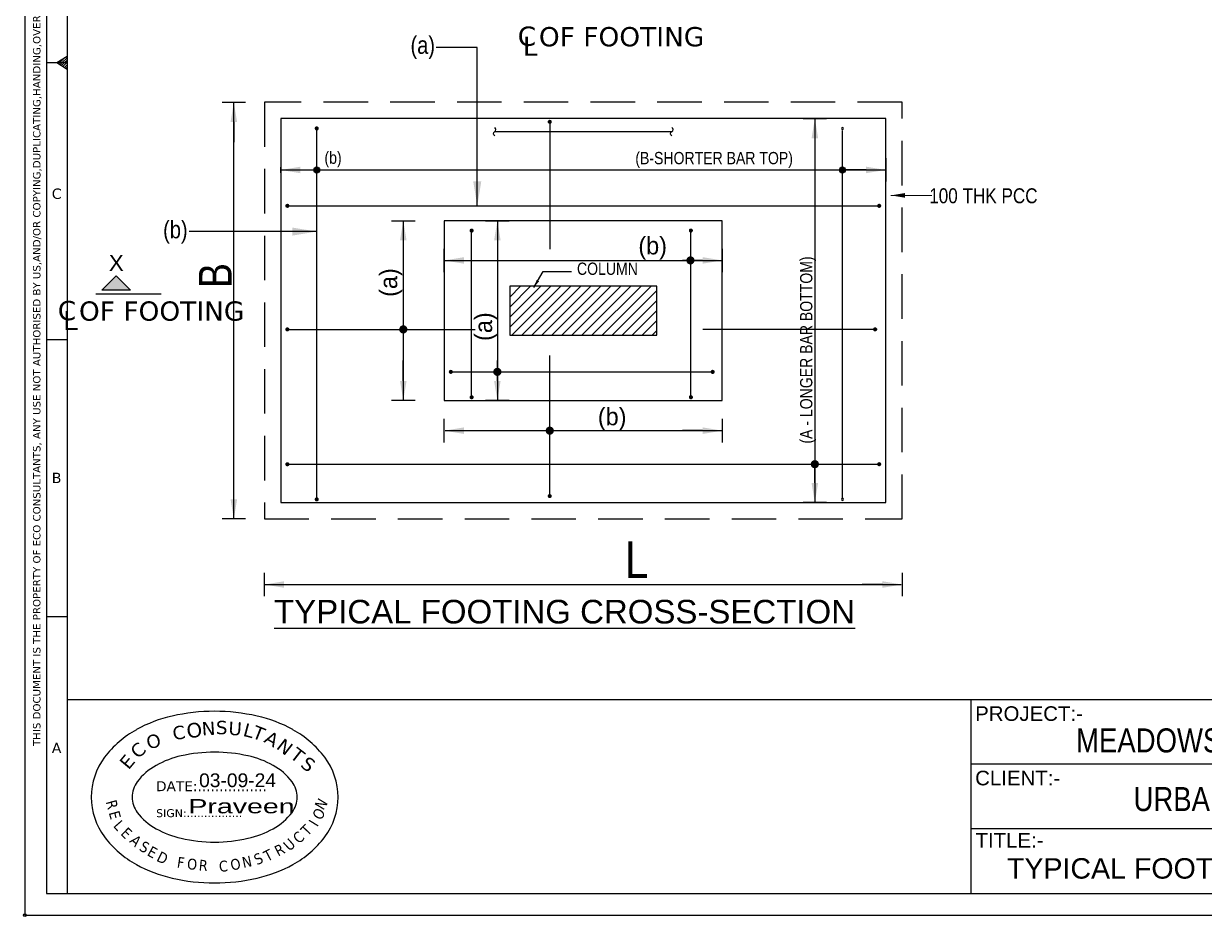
# Model space of a CAD drawing. Extents: x 1878645 to 3043969, y -1160829 to -603973.
# Drawn here: x 2423767 to 2440617, y -655551 to -642806 of the extents above; entities that cross this region are included whole.
import ezdxf
from ezdxf.enums import TextEntityAlignment as Align

# ---------------------------------------------------------------- set-up
doc = ezdxf.new("R2010")
doc.units = 0
doc.header["$LTSCALE"] = 100
doc.linetypes.add('DASHED', pattern=[19.05, 12.7, -6.35])
for name, color, linetype in [('A-ANNO-TEXT', 8, 'Continuous'), ('COL-ECO-23-02-12', 4, 'Continuous'), ('Column', 2, 'Continuous'), ('COLUMN-NO', 7, 'Continuous'), ('Dim', 3, 'Continuous'), ('Footing', 5, 'Continuous'), ('Lables', 4, 'Continuous'), ('PCC', 2, 'Continuous'), ('Reinforcement', 4, 'Continuous'), ('S-FND-TXT-COMN', 3, 'Continuous'), ('Secion Mark', 5, 'Continuous'), ('Solid', 25, 'Continuous'), ('Text', 31, 'Continuous')]:
    doc.layers.add(name, color=color, linetype=linetype)
doc.styles.add('ARIAL', font='arial.ttf')
doc.styles.add('city', font='MISTRAL.TTF')
doc.styles.add('DIM-1', font='ARIALN.TTF')
doc.styles.add('SC-FTG1', font='sanss___.ttf')
doc.styles.add('SC-FTG2', font='ARIALN.TTF')
doc.styles.get("Standard").update_dxf_attribs({"font": 'verdana.ttf'})
doc.styles.add('Style-font003', font='arial.ttf')
doc.styles.add('Tahoma', font='ARIALN.TTF')
doc.styles.add('TEXT', font='tahoma.ttf', dxfattribs={"height": 8})
doc.dimstyles.new('mm ond feet with line', dxfattribs={"dimtxt": 200, "dimasz": 100, "dimexe": 0.18, "dimexo": 0.0625, "dimgap": 0.09, "dimtad": 0, "dimdec": 0, "dimzin": 0, "dimdsep": 46, "dimtxsty": 'Standard', "dimblk": 'ARCHTICK', "dimcen": 0, "dimclrd": 8, "dimclre": 8, "dimclrt": 7, "dimadec": 0, "dimazin": 0, "dimtfac": 1, "dimtdec": 0, "dimtofl": 0, "dimtmove": 0, "dimatfit": 3, "dimfxl": 1, "dimtolj": 1, "dimtzin": 0, "dimarcsym": 0})
doc.dimstyles.new('RccFooting', dxfattribs={"dimtxt": 225, "dimasz": 200, "dimexe": 150, "dimexo": 150, "dimgap": 100, "dimtad": 1, "dimtoh": 1, "dimdec": 4, "dimlfac": 0.25, "dimzin": 0, "dimdsep": 46, "dimtxsty": 'SC-FTG2', "dimcen": 0.09, "dimclrd": 8, "dimclre": 8, "dimclrt": 31, "dimadec": 0, "dimazin": 0, "dimtfac": 1, "dimtdec": 0, "dimtix": 1, "dimtofl": 0, "dimtmove": 0, "dimatfit": 3, "dimfxl": 1, "dimtolj": 1, "dimtzin": 0, "dimlwd": 0, "dimlwe": 0, "dimarcsym": 0})

# ---------------------------------------------------------------- blocks, each defined once
blk = doc.blocks.new('A$C396E5E71')
at = {"layer": 'S-FND-TXT-COMN'}
for s, height, p in [('C', 314, (-1068, -179)), ('OF FOOTING', 314.3, (-722, -187)), ('L', 314, (-983, -341))]:
    blk.add_text(s, height=height, dxfattribs=at).set_placement(p)
blk = doc.blocks.new('A2')
at = {"layer": 'Dim', "linetype": 'ByBlock', "lineweight": -2, "extrusion": (0, 0, -1)}
blk.add_lwpolyline([(6, 0), (12.197, 0)], dxfattribs=at)
blk.add_solid([(6, -1), (0, 0), (6, 1)], dxfattribs=at)
blk = doc.blocks.new('A3')
at = {"layer": 'Dim', "linetype": 'ByBlock', "lineweight": -2}
blk.add_line((0, 3.585), (0, -3.585), dxfattribs=at)
blk.add_blockref('A2', (0, 0), dxfattribs=at)
blk = doc.blocks.new('*X15')
at = {"color": 0}
for p, q in [((-1156.63, 7663.54), (-1156.33, 7663.84)), ((-1156.35, 7663.25), (-1156.06, 7663.54)), ((-1156.06, 7663.54), (-1154.81, 7664.79)), ((-1156, 7663.03), (-1155.5, 7663.54)), ((-1155.65, 7662.82), (-1154.93, 7663.54)), ((-1155.5, 7663.54), (-1154.31, 7664.73)), ((-1155.31, 7662.6), (-1154.36, 7663.54)), ((-1154.96, 7662.38), (-1154.31, 7663.03)), ((-1154.93, 7663.54), (-1154.31, 7664.16)), ((-1154.61, 7662.16), (-1154.31, 7662.47))]:
    blk.add_line(p, q, dxfattribs=at)
blk = doc.blocks.new('ODGFNGH')
at = {"color": 1, "true_color": 0xfb1803}
for centre, radius, start, end in [((116.3, 34.1, -153.6), 143.6, 102.8503, 118.8426), ((128.6, -20.2, -153.6), 199.2, 90, 102.8503), ((128.6, -20.2, -153.6), 199.2, 77.1497, 90), ((141, 34.1, -153.6), 143.6, 61.1574, 77.1497), ((97.5, 68.2, -153.6), 104.6, 118.8426, 143.0522), ((159.8, 68.2, -153.6), 104.6, 36.9478, 61.1574), ((128.6, -20.2, 12.6), 156.6, 90, 102.8503), ((128.6, -20.2, 12.6), 156.6, 77.1497, 90), ((69.2, 89.5, -153.6), 69.2, 143.0522, 180), ((116.3, 34.1, 12.6), 101, 102.8503, 118.8426), ((141, 34.1, 12.6), 101, 61.1574, 77.1497), ((188.1, 89.5, -153.6), 69.2, 0, 36.9478), ((97.5, 68.2, 12.6), 62, 118.8426, 143.0522), ((159.8, 68.2, 12.6), 62, 36.9478, 61.1574), ((69.2, 89.5, 12.6), 26.6, 143.0522, 180), ((188.1, 89.5, 12.6), 26.6, 0, 36.9478), ((69.2, 89.5, -153.6), 69.2, 180, 216.9478), ((69.2, 89.5, 12.6), 26.6, 180, 216.9478), ((188.1, 89.5, 12.6), 26.6, 323.0522, 0), ((188.1, 89.5, -153.6), 69.2, 323.0522, 0), ((97.5, 110.8, 12.6), 62, 216.9478, 241.1574), ((159.8, 110.8, 12.6), 62, 298.8426, 323.0522), ((159.8, 110.8, 12.6), 62, 298.8426, 323.0522), ((116.3, 145, 12.6), 101, 241.1574, 257.1497), ((141, 145, 12.6), 101, 282.8503, 298.8426), ((97.5, 110.8, -153.6), 104.6, 216.9478, 241.1574), ((128.6, 199.2, 12.6), 156.6, 257.1497, 270), ((128.6, 199.2, 12.6), 156.6, 270, 282.8503), ((159.8, 110.8, -153.6), 104.6, 298.8426, 323.0522), ((159.8, 110.8, -153.6), 104.6, 298.8426, 323.0522), ((116.3, 145, -153.6), 143.6, 241.1574, 257.1497), ((141, 145, -153.6), 143.6, 282.8503, 298.8426), ((128.6, 199.2, -153.6), 199.2, 257.1497, 270), ((128.6, 199.2, -153.6), 199.2, 270, 282.8503)]:
    blk.add_arc(centre, radius, start, end, dxfattribs=at)
for s, height, rotation, p in [('C', 13.9, 8.6258, (85.8, 148.9, -153.6)), ('O', 15.2, 8.4461, (100.4, 150.6, -153.6)), ('N', 13.9, 3.7479, (115.6, 153.7, -153.6)), ('S', 13.9, 359.4657, (129.9, 155.2, -153.6)), ('U', 13.9, 356.5441, (142.7, 154.5, -153.6)), ('L', 13.9, 345.2856, (157.4, 153.6, -153.6)), ('T', 13.9, 338.4345, (166.7, 151.8, -153.6)), ('O', 13.9, 15.2232, (59.5, 139.1, -153.6)), ('A', 13.9, 330.4344, (179.1, 147.4, -153.6)), ('N', 13.9, 322.1726, (192, 140.8, -153.6)), ('C', 13.9, 42.5219, (48.6, 128.8, -153.6)), ('T', 13.9, 322.1726, (206.2, 131.3, -153.6)), ('E', 13.9, 50.2729, (38.9, 117.3, -153.6)), ('S', 13.9, 322.1726, (217.2, 122, -153.6))]:
    blk.add_text(s, height=height, rotation=rotation, dxfattribs=at).set_placement(p)
at = {"style": 'ARIAL'}
blk.add_text('03-09-24', height=14.36, dxfattribs=at).set_placement((112.4, 99.9))
at = {"color": 1, "true_color": 0xfb1803}
for s, height, p in [('DATE:................', 10.389, (67.5, 95.7, -153.6)), ('SIGN:................', 8.311, (67.6, 68.6, -153.6))]:
    blk.add_text(s, height=height, dxfattribs=at).set_placement(p)
at = {"color": 1, "true_color": 0xfb1803, "style": 'TEXT'}
for s, rotation, p in [('R', 285.4614, (15, 84.7, -153.6)), ('N', 58.5784, (241.9, 75.1, -153.6)), ('E', 285.4614, (18.1, 73.3, -153.6)), ('O', 58.5784, (239.3, 64.6, -153.6)), ('L', 311.2552, (22.3, 59.2, -153.6)), ('T', 46.8046, (225.6, 48.2, -153.6)), ('I', 58.5784, (235.6, 57.8, -153.6)), ('E', 316.0574, (29.8, 50.8, -153.6)), ('C', 42.0025, (216.4, 40.2, -153.6)), ('A', 316.0574, (39.2, 43.1, -153.6)), ('S', 330.784, (49.1, 34.6, -153.6)), ('E', 330.784, (57.4, 29.2, -153.6)), ('R', 27.2758, (194.8, 27.3, -153.6)), ('U', 42.0025, (206.6, 32.5, -153.6)), ('D', 333.3835, (67.2, 23.4, -153.6)), ('F', 351.6153, (88.8, 16.2, -153.6)), ('O', 356.0906, (99.6, 14.3, -153.6)), ('O', 12.0375, (146.4, 12.8, -153.6)), ('N', 12.0375, (158.6, 15.5, -153.6)), ('S', 24.6764, (172.8, 18.3, -153.6)), ('T', 27.2758, (183.5, 21.9, -153.6)), ('R', 354.4868, (111.7, 13.1, -153.6)), ('C', 4.6149, (133.6, 11.5, -153.6))]:
    blk.add_text(s, height=11.3, rotation=rotation, dxfattribs=at).set_placement(p)
at = {"color": 5, "true_color": 0x0602fc, "style": 'city', "width": 1.5}
blk.add_text('Praveen', height=14.82, dxfattribs=at).set_placement((101.3, 72.6, -58.9))

msp = doc.modelspace()

# ---------------------------------------------------------------- hatches: boundary and pattern name
at = {"layer": 'COL-ECO-23-02-12', "linetype": 'Continuous', "lineweight": -2}
h = msp.add_hatch(color=256, dxfattribs=at)
edge = h.paths.add_edge_path()
edge.add_arc((2427950.46036, -644894.70809), 42.59171, 0, 360)
h = msp.add_hatch(color=256, dxfattribs=at)
edge = h.paths.add_edge_path()
edge.add_arc((2435452.24611, -644894.70809), 42.59171, 0, 360)
at = {"layer": 'Solid'}
msp.add_hatch(color=256, dxfattribs=at).paths.add_polyline_path([(2424885.93565, -646610.96994), (2425090.05565, -646406.84994), (2425294.17565, -646610.96994)], flags=0)
h = msp.add_hatch(dxfattribs=at)
h.set_pattern_fill('ANSI31', color=256, scale=810, angle=360, style=0)
h.set_pattern_definition([(45, (-1594741.11, -332663.75), (-71.5945616, 71.5945616), [])])
h.paths.add_polyline_path([(2430703.73539, -647252.48994), (2432803.25539, -647252.48994), (2432803.25539, -646552.64994), (2430703.73539, -646552.64994)], flags=0)

# ---------------------------------------------------------------- linework, layer by layer
at = {"color": 35}
for p, q in [((2423785.12981, -631204.54554), (2423785.12981, -655532.91224)), ((2423785.12981, -655532.91224), (2457261.71785, -655532.91224))]:
    msp.add_line(p, q, dxfattribs=at)
for p, q in [((2424092.03788, -631499.64946), (2424092.03788, -655226.00417)), ((2424387.1418, -631794.75337), (2424387.1418, -655226.00417)), ((2424239.58984, -643362.82681), (2424387.1418, -643270.26628)), ((2424092.03788, -643362.82681), (2424387.1418, -643362.82681)), ((2424239.58984, -643362.82681), (2424387.1418, -643455.38735)), ((2424092.03788, -647317.21926), (2424387.1418, -647317.21926)), ((2424092.03788, -651271.61172), (2424387.1418, -651271.61172)), ((2456966.61394, -652459.33915), (2424387.1418, -652459.33915)), ((2437286.68368, -655226.00417), (2437286.68368, -652459.33915)), ((2445363.7447, -653379.37246), (2437286.68368, -653379.37246)), ((2445363.7447, -654299.40578), (2437286.68368, -654299.40578)), ((2424092.03788, -655226.00417), (2456966.61394, -655226.00417))]:
    msp.add_line(p, q)
msp.add_circle((2423785.12981, -655532.91224), 17.70623)
at = {"layer": 'COL-ECO-23-02-12', "color": 8, "lineweight": -2}
for p, q in [((2426767.29111, -649865.22594), (2426767.29111, -643939.91394)), ((2435058.10839, -644173.19394), (2435058.10839, -649631.94594)), ((2427449.47939, -644894.70809), (2436057.51139, -644894.70809)), ((2429185.16126, -645631.19394), (2429185.16126, -648173.94594)), ((2430527.65208, -645631.19394), (2430527.65208, -648173.94594)), ((2429782.27939, -646186.27176), (2433724.71139, -646186.27176)), ((2429782.27939, -648616.57069), (2433724.71139, -648616.57069)), ((2427216.19939, -650812.97618), (2436290.79139, -650812.97618))]:
    msp.add_line(p, q, dxfattribs=at)
at = {"layer": 'COL-ECO-23-02-12', "color": 6, "lineweight": -2}
for points, format in [([(2435437.66611, -644302.13176, 1), (2435466.82611, -644302.13176, 1)], "xyb"), ([(2427516.54739, -645407.15671, 29.16, 29.16, 1), (2427545.70739, -645407.15671, 29.16, 29.16, 1)], "xyseb"), ([(2435961.28339, -645407.15671, 29.16, 29.16, 1), (2435990.44339, -645407.15671, 29.16, 29.16, 1)], "xyseb"), ([(2427516.54739, -649095.40194, 29.16, 29.16, 1), (2427545.70739, -649095.40194, 29.16, 29.16, 1)], "xyseb"), ([(2435961.28339, -649095.40194, 29.16, 29.16, 1), (2435990.44339, -649095.40194, 29.16, 29.16, 1)], "xyseb"), ([(2435437.66611, -649597.58776, 1), (2435466.82611, -649597.58776, 1)], "xyb")]:
    msp.add_lwpolyline(points, format=format, close=True, dxfattribs=at)
for points in [[(2435452.24611, -649568.42776), (2435452.24611, -644331.29176)], [(2427560.28739, -649095.40194), (2435946.70339, -649095.40194)]]:
    msp.add_lwpolyline(points, dxfattribs=at)
at = {"layer": 'COL-ECO-23-02-12', "lineweight": -2}
for points in [[(2429849.34739, -647777.15762, 29.16, 29.16, 1), (2429878.50739, -647777.15762, 29.16, 29.16, 1)], [(2433585.55949, -647777.15762, 29.16, 29.16, 1), (2433614.71949, -647777.15762, 29.16, 29.16, 1)]]:
    msp.add_lwpolyline(points, format="xyseb", close=True, dxfattribs=at)
at = {"layer": 'COL-ECO-23-02-12', "linetype": 'Continuous', "lineweight": -2}
msp.add_lwpolyline([(2435028.94839, -649095.40194, 58.32, 58.32, 1), (2435087.26839, -649095.40194, 58.32, 58.32, 1)], format="xyseb", close=True, dxfattribs=at)
for centre in [(2427950.46036, -644894.70809), (2435452.24611, -644894.70809)]:
    msp.add_circle(centre, 42.59171, dxfattribs=at)
at = {"layer": 'Column'}
msp.add_lwpolyline([(2430703.73539, -647252.48994), (2432803.25539, -647252.48994), (2432803.25539, -646552.64994), (2430703.73539, -646552.64994), (2430703.73539, -647252.48994)], dxfattribs=at)
at = {"layer": 'Dim', "lineweight": -2}
for p, q in [((2431048.08279, -646574.69422), (2431180.17784, -646344.56994)), ((2431180.17784, -646344.56994), (2431586.40218, -646344.56994))]:
    msp.add_line(p, q, dxfattribs=at)
at = {"layer": 'Dim', "color": 8}
for points in [[(2433254.20296, -646186.27176, 58.32, 58.32, 1), (2433312.52296, -646186.27176, 58.32, 58.32, 1)], [(2429156.00126, -647170.84194, 58.32, 58.32, 1), (2429214.32126, -647170.84194, 58.32, 58.32, 1)], [(2430498.49208, -647777.15762, 58.32, 58.32, 1), (2430556.81208, -647777.15762, 58.32, 58.32, 1)], [(2431246.11139, -648616.57069, 58.32, 58.32, 1), (2431304.43139, -648616.57069, 58.32, 58.32, 1)]]:
    msp.add_lwpolyline(points, format="xyseb", close=True, dxfattribs=at)
at = {"layer": 'Dim', "lineweight": -2}
msp.add_lwpolyline([(2431053.88948, -646564.57832), (2431180.17784, -646344.56994)], dxfattribs=at)
msp.add_solid([(2431123.00947, -646483.2131), (2431048.08279, -646574.69422), (2431089.28983, -646463.85748)], dxfattribs=at)
at = {"layer": 'Footing'}
for points in [[(2427437.81539, -649643.60994), (2436069.17539, -649643.60994), (2436069.17539, -644161.52994), (2427437.81539, -644161.52994), (2427437.81539, -649643.60994)], [(2429770.61539, -648185.60994), (2433736.37539, -648185.60994), (2433736.37539, -645619.52994), (2429770.61539, -645619.52994), (2429770.61539, -648185.60994)]]:
    msp.add_lwpolyline(points, dxfattribs=at)
at = {"layer": 'PCC', "linetype": 'DASHED', "ltscale": 0.5}
msp.add_lwpolyline([(2427204.53539, -649876.88994), (2436302.45539, -649876.88994), (2436302.45539, -643928.24994), (2427204.53539, -643928.24994), (2427204.53539, -649876.88994)], dxfattribs=at)
at = {"layer": 'Reinforcement'}
for points in [[(2427935.88036, -644302.13176, 29.16, 29.16, 1), (2427965.04036, -644302.13176, 29.16, 29.16, 1)], [(2431260.69139, -644208.18594, 29.16, 29.16, 1), (2431289.85139, -644208.18594, 29.16, 29.16, 1)], [(2430146.00546, -645760.13176, 29.16, 29.16, 1), (2430175.16546, -645760.13176, 29.16, 29.16, 1)], [(2433274.48369, -645760.13176, 29.16, 29.16, 1), (2433303.64369, -645760.13176, 29.16, 29.16, 1)], [(2427516.54739, -647170.84194, 29.16, 29.16, 1), (2427545.70739, -647170.84194, 29.16, 29.16, 1)], [(2435902.96339, -647170.84194, 29.16, 29.16, 1), (2435932.12339, -647170.84194, 29.16, 29.16, 1)], [(2430146.00546, -648139.58776, 29.16, 29.16, 1), (2430175.16546, -648139.58776, 29.16, 29.16, 1)], [(2433274.48369, -648139.58776, 29.16, 29.16, 1), (2433303.64369, -648139.58776, 29.16, 29.16, 1)], [(2431260.69139, -649550.29794, 29.16, 29.16, 1), (2431289.85139, -649550.29794, 29.16, 29.16, 1)], [(2427935.88036, -649597.58776, 29.16, 29.16, 1), (2427965.04036, -649597.58776, 29.16, 29.16, 1)]]:
    msp.add_lwpolyline(points, format="xyseb", close=True, dxfattribs=at)
for points in [[(2430489.89539, -644406.47394, -0.6), (2430489.89539, -644348.15394, 0.6), (2430489.89539, -644289.83394)], [(2433017.09539, -644406.47394, -0.6), (2433017.09539, -644348.15394, 0.6), (2433017.09539, -644289.83394)]]:
    msp.add_lwpolyline(points, format="xyb", dxfattribs=at)
at = {"layer": 'Reinforcement', "linetype": 'DASHED', "ltscale": 50}
for points in [[(2431275.27139, -644237.34594), (2431275.27139, -646027.76994)], [(2431275.27139, -649521.13794), (2431275.27139, -647544.08994)]]:
    msp.add_lwpolyline(points, dxfattribs=at)
at = {"layer": 'Reinforcement', "linetype": 'DASHED', "ltscale": 15}
for points in [[(2427950.46036, -649568.42776), (2427950.46036, -644331.29176)], [(2427560.28739, -645407.15671), (2435946.70339, -645407.15671)], [(2433289.06369, -648139.39897), (2433289.06369, -645789.29176)], [(2427560.28739, -647170.84194), (2430210.98821, -647170.84194)], [(2435946.70339, -647170.84194), (2433459.62495, -647170.84194)], [(2429893.08739, -647777.15762), (2433591.22445, -647777.15762)]]:
    msp.add_lwpolyline(points, dxfattribs=at)
at = {"layer": 'Reinforcement'}
for points in [[(2430489.89539, -644348.15394), (2433017.09539, -644348.15394)], [(2430160.58546, -648139.39897), (2430160.58546, -645789.29176)]]:
    msp.add_lwpolyline(points, dxfattribs=at)
at = {"layer": 'Secion Mark'}
for points in [[(2424885.93565, -646610.96994), (2425090.05565, -646406.84994), (2425294.17565, -646610.96994), (2424885.93565, -646610.96994)], [(2425731.57565, -646669.28994), (2424798.45565, -646669.28994)]]:
    msp.add_lwpolyline(points, dxfattribs=at)

# ---------------------------------------------------------------- block references
at = {"xscale": 59.02078285671407, "yscale": 59.02078285671407, "zscale": 59.02078285671407}
msp.add_blockref('*X15', (2492515.20372, -1095670.93818), dxfattribs=at)
at = {"layer": 'COL-ECO-23-02-12', "color": 8, "lineweight": -2, "xscale": 46.65599999994972, "yscale": 46.65599999994972, "zscale": 46.65599999994972}
for p, rotation in [((2426767.29111, -643928.24994), 90.00000000000034), ((2435058.10839, -644161.52994), 90.00000000000034), ((2435058.10839, -649643.60994), 270.0000000000003), ((2426767.29111, -649876.88994), 270.0000000000003)]:
    msp.add_blockref('A3', p, dxfattribs=dict(at, rotation=rotation))
at = {"layer": 'COL-ECO-23-02-12', "linetype": 'Continuous', "lineweight": -2, "yscale": 46.65599999994972}
for p, xscale, zscale in [((2427437.81539, -644894.70809), -46.65599999994972, 46.656), ((2436069.17539, -644894.70809), 46.65599999994972, 46.65599999994972), ((2433736.37539, -646186.27176), 46.65599999994972, 46.65599999994972), ((2433736.37539, -648616.57069), 46.65599999994972, 46.65599999994972), ((2436302.45539, -650812.97618), 46.65599999994972, 46.65599999994972)]:
    msp.add_blockref('A3', p, dxfattribs=dict(at, xscale=xscale, zscale=zscale))
at = {"layer": 'COL-ECO-23-02-12', "linetype": 'Continuous', "lineweight": -2}
for p, xscale, yscale, zscale, rotation in [((2427437.81539, -644894.70809), 11.66400000005029, 11.66400000005029, 11.66400000005029, 180), ((2429185.16126, -645619.52994), 46.65599999994972, 46.65599999994972, 46.65599999994972, 90.00000000000034), ((2430527.65208, -645619.52994), 46.65599999994972, 46.65599999994972, 46.65599999994972, 90.00000000000034), ((2429770.61539, -646186.27176), 46.65599999994972, 46.65599999994972, 46.65599999994972, 180), ((2429185.16126, -648185.60994), 46.65599999994972, 46.65599999994972, 46.65599999994972, 270.0000000000003), ((2430527.65208, -648185.60994), 46.65599999994972, 46.65599999994972, 46.65599999994972, 270.0000000000003), ((2429770.61539, -648616.57069), 46.65599999994972, 46.65599999994972, 46.65599999994972, 180), ((2427204.53539, -650812.97618), 46.65599999994972, 46.65599999994972, 46.65599999994972, 180)]:
    msp.add_blockref('A3', p, dxfattribs=dict(at, xscale=xscale, yscale=yscale, zscale=zscale, rotation=rotation))
at = {"layer": 'Dim', "color": 0, "xscale": 0.874800000060349, "yscale": 0.874800000060349, "zscale": 0.874800000060349}
for p in [(2431751.87071, -642966.29888), (2425188.65036, -646882.77124)]:
    msp.add_blockref('A$C396E5E71', p, dxfattribs=at)
at = {"layer": 'Dim', "ltscale": 0.5, "xscale": 13.68363848017763, "yscale": 13.68363848017763, "zscale": 13.68363848017763}
msp.add_blockref('ODGFNGH', (2424733.03408, -655072.52241, -172.31152), dxfattribs=at)

# ---------------------------------------------------------------- texts
msp.add_text('THIS DOCUMENT IS THE PROPERTY OF ECO CONSULTANTS, ANY USE NOT AUTHORISED BY US,AND/OR COPYING,DUPLICATING,HANDING,OVER TO THIRD PARTIES EITHER IN FULL OR IN PART WITHOUT PERMISSIONS IS LIABLE TO CLAIMS.', height=106.23740914, rotation=90).set_placement((2424007.60131, -653119.29367))
for s, p in [('C', (2424168.75377, -645307.58468)), ('B', (2424168.75377, -649364.68192)), ('A', (2424168.75377, -653220.04504))]:
    msp.add_text(s, height=147.55196).set_placement(p)
at = {"style": 'ARIAL'}
msp.add_text('TYPICAL FOOTING CROSS-SECTIONS', height=291.6535812, dxfattribs=at).set_placement((2437799.98416, -655011.26476))
at = {"layer": 'A-ANNO-TEXT', "style": 'DIM-1'}
for s, p in [('MEADOWS SONG COMMERCIAL ', (2438785.28719, -653209.70912)), ('URBANIZE GROUP', (2439605.34623, -654047.19655))]:
    msp.add_text(s, height=342.9216, dxfattribs=at).set_placement(p)
at = {"layer": 'COL-ECO-23-02-12', "color": 6, "style": 'Tahoma'}
msp.add_text('(A - LONGER BAR BOTTOM)', height=174.96, rotation=90, dxfattribs=at).set_placement((2435022.6084, -648801.21752))
at = {"layer": 'COL-ECO-23-02-12', "color": 6, "lineweight": -2, "char_height": 250, "attachment_point": 5, "style": 'Tahoma'}
for s, insert in [('\\A1;(a)', (2429462.93396, -643149.41053)), ('\\A1;(b)', (2425933.0046, -645783.11189))]:
    msp.add_mtext(s, dxfattribs=dict(at, insert=insert))
at = {"layer": 'COL-ECO-23-02-12', "color": 7, "linetype": 'Continuous', "lineweight": -2, "insert": (2426502.42274, -646402.53339), "char_height": 466.56, "attachment_point": 5, "rotation": 90, "style": 'Tahoma'}
msp.add_mtext('\\A1;B', dxfattribs=at)
at = {"layer": 'COL-ECO-23-02-12', "color": 7, "linetype": 'Continuous', "lineweight": -2, "insert": (2432514.39913, -650459.76594), "char_height": 524.88, "attachment_point": 5, "style": 'Tahoma'}
msp.add_mtext('\\A1;L', dxfattribs=at)
at = {"layer": 'COLUMN-NO', "style": 'Style-font003'}
for s, p in [('PROJECT:-', (2437345.88247, -652759.64725)), ('CLIENT:-', (2437345.88247, -653679.68056)), ('TITLE:-', (2437350.71053, -654567.12694))]:
    msp.add_text(s, height=208.505236, dxfattribs=at).set_placement(p)
at = {"layer": 'Lables', "style": 'SC-FTG1'}
msp.add_text('%%UTYPICAL FOOTING CROSS-SECTION', height=336.96, dxfattribs=at).set_placement((2431486.15161, -651200.46416), align=Align.MIDDLE_CENTER)
at = {"layer": 'S-FND-TXT-COMN', "style": 'Tahoma'}
for s, height, p in [('100 THK PCC ', 213.1299844, (2436690.04392, -645263.38795)), ('COLUMN', 175, (2431663.60378, -646304.78383))]:
    msp.add_text(s, height=height, dxfattribs=at).set_placement(p, align=Align.MIDDLE_LEFT)
at = {"layer": 'Secion Mark', "style": 'SC-FTG1'}
msp.add_text('X', height=227.448, dxfattribs=at).set_placement((2425090.05565, -646223.14194), align=Align.MIDDLE_CENTER)
at = {"layer": 'Text', "style": 'Tahoma'}
msp.add_text('(B-SHORTER BAR TOP)', height=174.96, dxfattribs=at).set_placement((2432496.50287, -644812.99223))
at = {"layer": 'Text', "ltscale": 10, "attachment_point": 5, "style": 'Tahoma'}
for s, insert, char_height in [('\\A1;(b)', (2428182.93432, -644745.78127), 174.96), ('\\A1;{\\fCentury Gothic|b0|i0|c0|p34;\\C1;(b)}', (2432743.76758, -646012.90913), 250), ('\\A1;{\\fCentury Gothic|b0|i0|c0|p34;\\C1;(b)}', (2432165.81624, -648452.38201), 250)]:
    msp.add_mtext(s, dxfattribs=dict(at, insert=insert, char_height=char_height))
at = {"layer": 'Text', "ltscale": 10, "char_height": 250, "attachment_point": 5, "rotation": 90, "style": 'Tahoma'}
for insert in [(2429011.01035, -646502.02682), (2430365.10666, -647131.71263)]:
    msp.add_mtext('\\A1;{\\fCentury Gothic|b0|i0|c0|p34;\\C1;(a)}', dxfattribs=dict(at, insert=insert))

# ---------------------------------------------------------------- leaders
at = {"layer": 'Dim', "linetype": 'Continuous', "lineweight": -2}
for points in [[(2430240.94513, -645407.15671), (2430240.94513, -643148.15087), (2429654.93138, -643148.15087)], [(2427950.46036, -645774.45338), (2426132.1156, -645774.45338)]]:
    msp.add_leader(points, dimstyle='mm ond feet with line', override={"dimtxt": 200, "dimasz": 350, "dimgap": 50, "dimtih": 0, "dimtxsty": 'Tahoma', "dimse1": 1, "dimse2": 1, "dimclrt": 7, "dimtfillclr": 7, "dimarcsym": 1}, dxfattribs=at)
at = {"layer": 'S-FND-TXT-COMN'}
msp.add_leader([(2436143.71522, -645257.94594), (2436581.11522, -645257.94594), (2436726.91522, -645257.94594)], dimstyle='RccFooting', dxfattribs=at)

doc.saveas('drawing.dxf')
